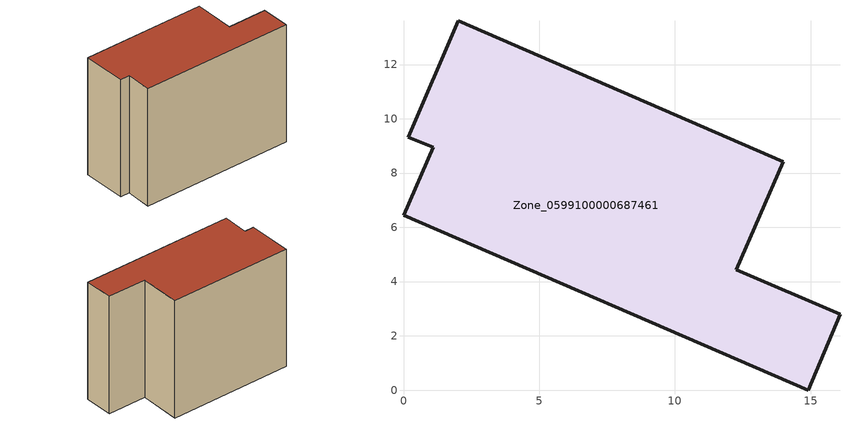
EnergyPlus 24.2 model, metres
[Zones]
Zone_0599100000687461
 floor ground (C_G): 0.18,9.32 2.01,13.61 14,8.42 12.27,4.44 16.09,2.8 14.91,0 0,6.45 1.1,8.95 z0
 wall outside (C_F): 14.91,0 16.09,2.8 12.27,4.44 14,8.42 2.01,13.61 0.18,9.32 1.1,8.95 0,6.45 14.91,0 z0:12.88
 roof outside (C_R): 2.01,13.61 0.18,9.32 1.1,8.95 0,6.45 14.91,0 16.09,2.8 12.27,4.44 14,8.42 z12.88
[BUILDING]
Pand.0599100000687461: North Axis=0; Terrain=City; Loads Convergence Tolerance Value=0.04; Temperature Convergence Tolerance Value=0.4; Solar Distribution=FullExterior; Maximum Number of Warmup Days=25; Minimum Number of Warmup Days=1
[Site:Location]
Rotterdam.The.Hague.AP_ZH_NLD Design_Conditions: Latitude=51.96; Longitude=4.45; Time Zone=1; Elevation=-4.5
[SITE:GROUNDTEMPERATURE:BUILDINGSURFACE]
18, 18, 18, 18, 18, 18, 18, 18, 18, 18, 18, 18
[MATERIAL] Thermal Absorptance=0.9; Solar Absorptance=0.7; Visible Absorptance=0.7
Name | Roughness | Thickness | Conductivity | Density | Specific Heat
G.TI.1946 | MediumSmooth | 0.15 | 1 | 540 | 1210
F.TI.1946 | Rough | 0.3 | 0.857143 | 1920 | 840
R.TI.1946 | MediumRough | 0.2 | 0.1 | 1500 | 1000
[CONSTRUCTION]
C_G: G.TI.1946
C_F: F.TI.1946
C_R: R.TI.1946
[ZONE]
Zone_0599100000687461: Type=1; Multiplier=1; Ceiling Height=Autocalculate; Volume=Autocalculate; Floor Area=autocalculate; Part of Total Floor Area=Yes
[ZONEINFILTRATION:DESIGNFLOWRATE]
Infil_Zone_0599100000687461: Zone or ZoneList or Space or SpaceList=Zone_0599100000687461; Schedule=AlwaysOn; Design Flow Rate Calculation Method=Flow/Area; Flow Rate per Floor Area=0.003; Constant Term Coefficient=1; Temperature Term Coefficient=0; Velocity Term Coefficient=0; Velocity Squared Term Coefficient=0
[HVACTEMPLATE:ZONE:IDEALLOADSAIRSYSTEM]
Zone_0599100000687461: Maximum Heating Supply Air Temperature=50; Minimum Cooling Supply Air Temperature=13; Maximum Heating Supply Air Humidity Ratio=0.0156; Minimum Cooling Supply Air Humidity Ratio=0.0077; Heating Limit=NoLimit; Cooling Limit=NoLimit; Dehumidification Control Type=ConstantSensibleHeatRatio; Cooling Sensible Heat Ratio=0.7; Dehumidification Setpoint=60; Humidification Control Type=None; Humidification Setpoint=30; Outdoor Air Method=None; Outdoor Air Flow Rate per Person=0.00944; Outdoor Air Flow Rate per Zone Floor Area=0; Outdoor Air Flow Rate per Zone=0; Demand Controlled Ventilation Type=None; Outdoor Air Economizer Type=NoEconomizer; Heat Recovery Type=None; Sensible Heat Recovery Effectiveness=0.7; Latent Heat Recovery Effectiveness=0.65
[ZONECONTROL:THERMOSTAT]
ThermostatControl_Zone_0599100000687461: Zone or ZoneList=Zone_0599100000687461; Control Type Schedule=DualSetpointControlType; Control 1=Thermostat_Zone_0599100000687461; Temperature Difference Between Cutout And Setpoint=0
[THERMOSTATSETPOINT:DUALSETPOINT]
Thermostat_Zone_0599100000687461: Heating Setpoint Temperature Schedule=HeatingSetpoint_Zone_0599100000687461; Cooling Setpoint Temperature Schedule=CoolingSetpoint_Zone_0599100000687461
[SCHEDULE:COMPACT]
HeatingSetpoint_Zone_0599100000687461: Through: 12/31, For: AllDays, Until: 24:00, 21
CoolingSetpoint_Zone_0599100000687461: Through: 12/31, For: AllDays, Until: 24:00, 24
DualSetpointControlType: Through: 12/31, For: AllDays, Until: 24:00, 4
AlwaysOn: Through: 12/31, For: AllDays, Until: 24:00, 1
